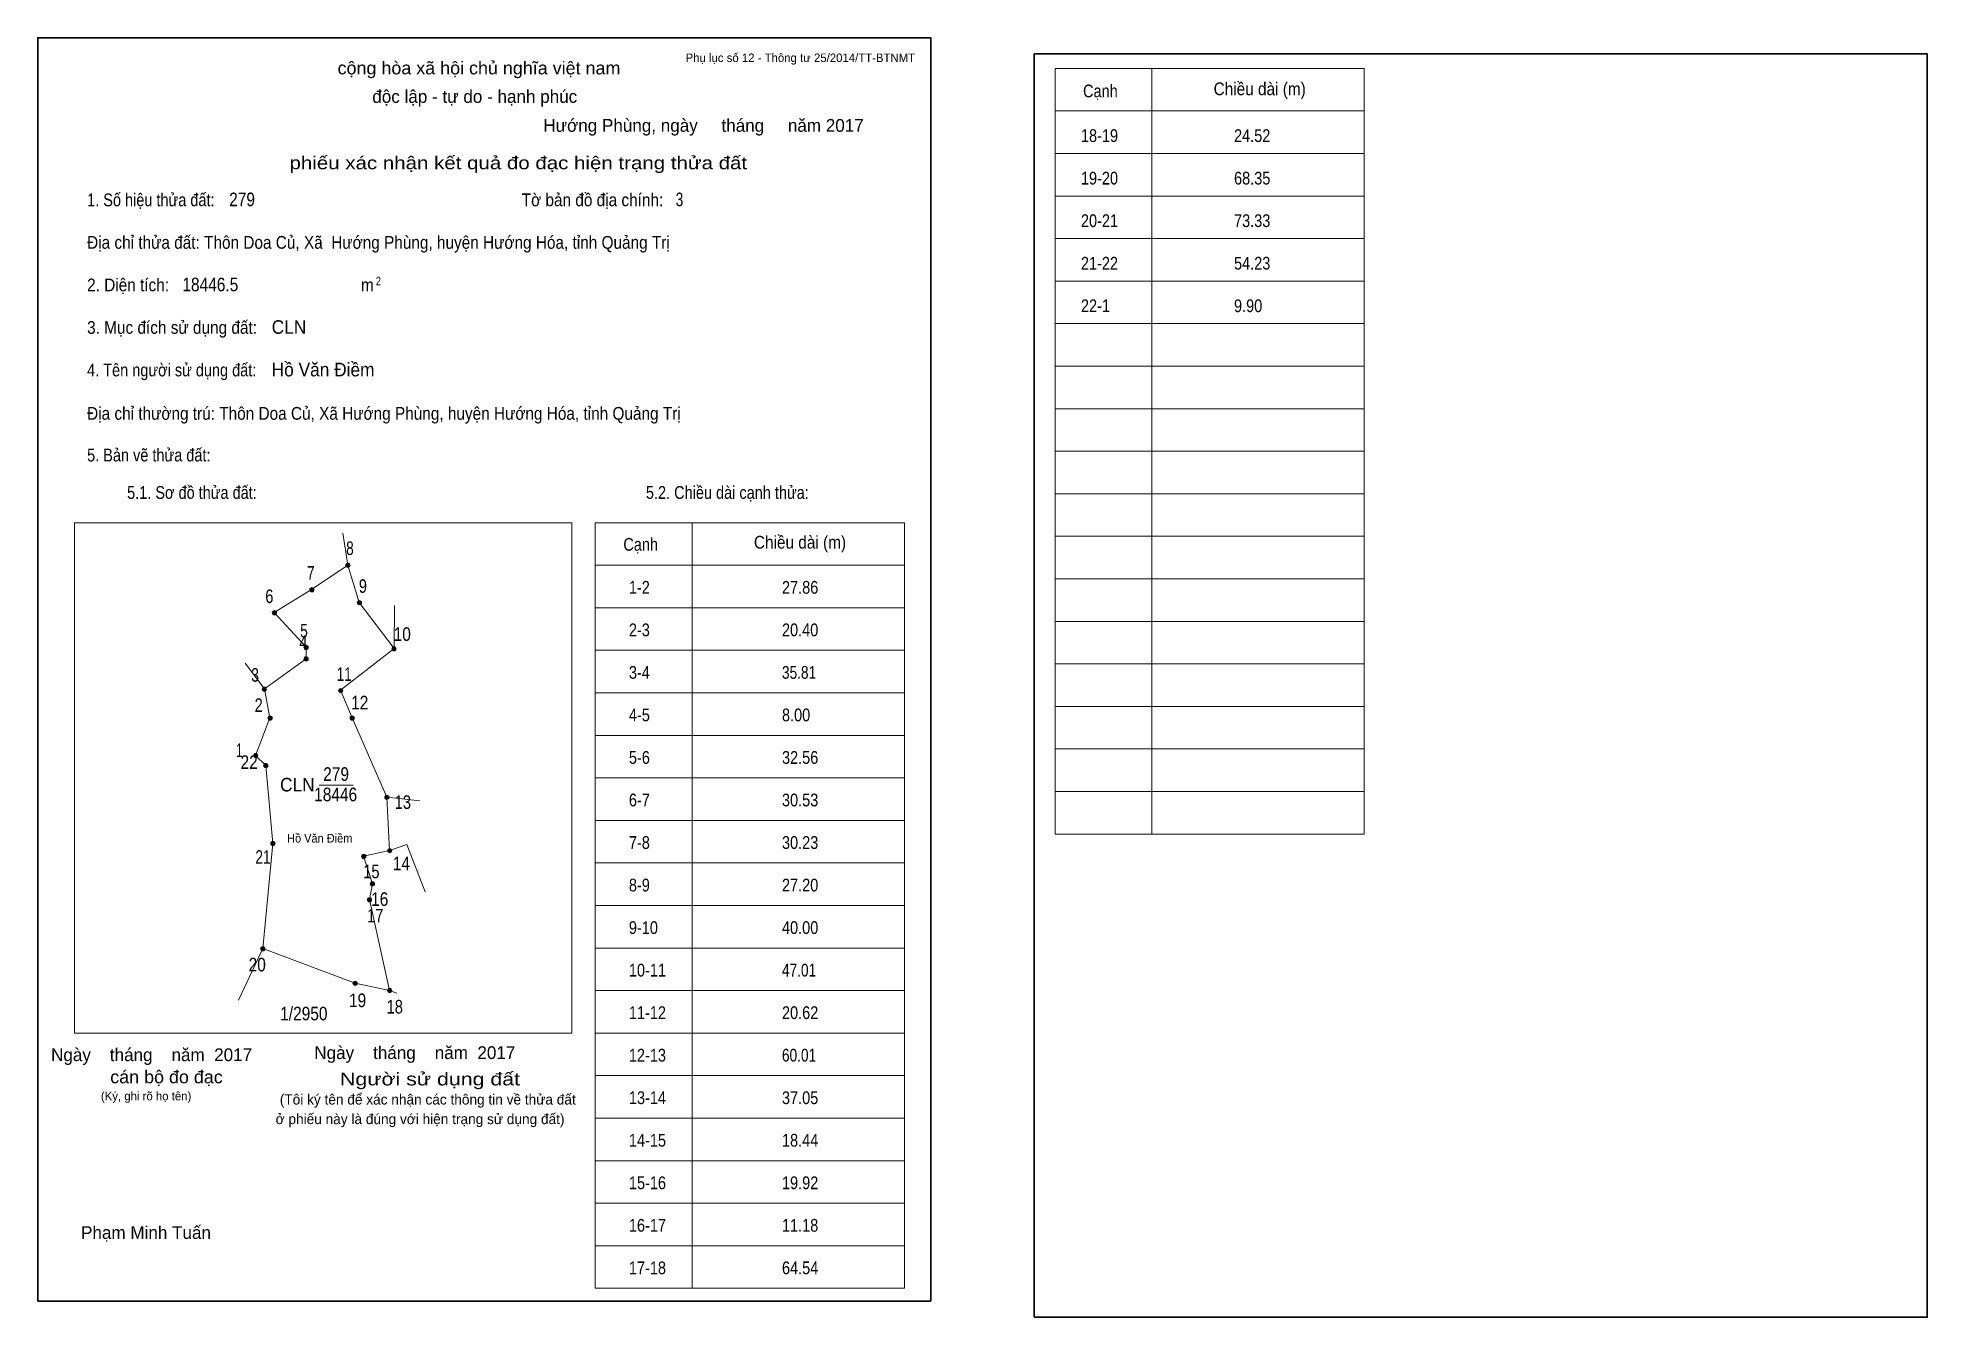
# Model space of a CAD drawing. Header units: centimetres. Extents: x 0 to 44.4, y -0.4 to 29.7.
import ezdxf
from ezdxf.enums import TextEntityAlignment as Align

# ---------------------------------------------------------------- set-up
doc = ezdxf.new("R2010")
doc.units = ezdxf.units.CM
doc.header["$LTSCALE"] = 0.12
for name, color, linetype in [('2', 7, 'Continuous'), ('30', 7, 'Continuous'), ('34', 7, 'Continuous')]:
    doc.layers.add(name, color=color, linetype=linetype)
for name, color, linetype, lineweight in [('32', 7, 'Continuous', 13), ('33', 7, 'Continuous', 13), ('6', 7, 'Continuous', 13), ('63', 7, 'Continuous', 13)]:
    doc.layers.add(name, color=color, linetype=linetype, lineweight=lineweight)

msp = doc.modelspace()

# ---------------------------------------------------------------- hatches: boundary and pattern name
at = {"layer": '32'}
for points in [[(7.3424, 17.3, 1), (7.2424, 17.3, 1)], [(6.4949, 16.7237, 1), (6.3949, 16.7237, 1)], [(7.6136, 16.4186, 1), (7.5136, 16.4186, 1)], [(5.6136, 16.1814, 1), (5.5136, 16.1814, 1)], [(6.3593, 15.3678, 1), (6.2593, 15.3678, 1)], [(6.3593, 15.0966, 1), (6.2593, 15.0966, 1)], [(8.4271, 15.3339, 1), (8.3271, 15.3339, 1)], [(5.3763, 14.3847, 1), (5.2763, 14.3847, 1)], [(7.1729, 14.3508, 1), (7.0729, 14.3508, 1)], [(5.5119, 13.7068, 1), (5.4119, 13.7068, 1)], [(7.4441, 13.7068, 1), (7.3441, 13.7068, 1)], [(5.1729, 12.8254, 1), (5.0729, 12.8254, 1)], [(5.4102, 12.5881, 1), (5.3102, 12.5881, 1)], [(8.2576, 11.8424, 1), (8.1576, 11.8424, 1)], [(5.5797, 10.7576, 1), (5.4797, 10.7576, 1)], [(7.7153, 10.4525, 1), (7.6153, 10.4525, 1)], [(8.3254, 10.5881, 1), (8.2254, 10.5881, 1)], [(7.9186, 9.8085, 1), (7.8186, 9.8085, 1)], [(7.8508, 9.4356, 1), (7.7508, 9.4356, 1)], [(5.3424, 8.2831, 1), (5.2424, 8.2831, 1)], [(7.5119, 7.4695, 1), (7.4119, 7.4695, 1)], [(8.3254, 7.3, 1), (8.2254, 7.3, 1)]]:
    msp.add_hatch(color=256, dxfattribs=at).paths.add_polyline_path(points)

# ---------------------------------------------------------------- linework, layer by layer
for centre in [(7.2924, 17.3), (6.4449, 16.7237), (7.5636, 16.4186), (5.5636, 16.1814), (6.3093, 15.3678), (6.3093, 15.0966), (8.3771, 15.3339), (5.3263, 14.3847), (7.1229, 14.3508), (5.4619, 13.7068), (7.3941, 13.7068), (5.1229, 12.8254), (5.3602, 12.5881), (8.2076, 11.8424), (5.5297, 10.7576), (7.6653, 10.4525), (8.2754, 10.5881), (7.8686, 9.8085), (7.8008, 9.4356), (5.2924, 8.2831), (7.4619, 7.4695), (8.2754, 7.3)]:
    msp.add_circle(centre, 0.05, dxfattribs=at)
at = {"layer": '33'}
msp.add_line((6.62, 12.13), (7.42, 12.13), dxfattribs=at)
at = {"layer": '6'}
for p, q in [((7.29, 17.3), (7.17, 18.05)), ((8.39, 16.35), (8.38, 15.34)), ((8.38, 15.34), (7.12, 14.36)), ((5.33, 14.39), (4.88, 15)), ((5.33, 14.39), (5.46, 13.71)), ((8.27, 10.59), (8.21, 11.85)), ((8.21, 11.85), (8.98, 11.76)), ((8.27, 7.3), (7.8, 9.44)), ((4.72, 7.07), (5.29, 8.29)), ((8.27, 7.3), (8.44, 7.24))]:
    msp.add_line(p, q, dxfattribs=at)
for points in [[(8.38, 15.34), (7.56, 16.42), (7.29, 17.3), (6.44, 16.73)], [(5.33, 14.39), (6.31, 15.1), (6.31, 15.37), (5.56, 16.19), (6.44, 16.73)], [(8.21, 11.85), (7.39, 13.71), (7.12, 14.36)], [(5.29, 8.29), (5.53, 10.76), (5.36, 12.59), (5.12, 12.83), (5.46, 13.71)], [(8.27, 10.59), (8.68, 10.73), (9.11, 9.62)], [(8.27, 10.59), (7.66, 10.46), (7.87, 9.81), (7.8, 9.44)], [(5.29, 8.29), (7.46, 7.47), (8.27, 7.3)]]:
    msp.add_lwpolyline(points, dxfattribs=at)
at = {"layer": '63'}
for p, q in [((23.92, 28.98), (31.19, 28.98)), ((23.92, 10.98), (23.92, 28.98)), ((26.2, 10.98), (26.2, 28.98)), ((31.19, 10.98), (31.19, 28.98)), ((23.92, 27.98), (31.19, 27.98)), ((23.92, 26.98), (31.19, 26.98)), ((23.92, 25.98), (31.19, 25.98)), ((23.92, 24.98), (31.19, 24.98)), ((23.92, 23.98), (31.19, 23.98)), ((23.92, 22.98), (31.19, 22.98)), ((23.92, 21.98), (31.19, 21.98)), ((23.92, 20.98), (31.19, 20.98)), ((23.92, 19.98), (31.19, 19.98)), ((23.92, 18.98), (31.19, 18.98)), ((0.86, 18.3), (12.56, 18.3)), ((0.86, 6.3), (0.86, 18.3)), ((12.56, 6.3), (12.56, 18.3)), ((13.11, 18.3), (20.38, 18.3)), ((13.11, 0.3), (13.11, 18.3)), ((15.39, 0.3), (15.39, 18.3)), ((20.38, 0.3), (20.38, 18.3)), ((23.92, 17.98), (31.19, 17.98)), ((13.11, 17.3), (20.38, 17.3)), ((23.92, 16.98), (31.19, 16.98)), ((13.11, 16.3), (20.38, 16.3)), ((23.92, 15.98), (31.19, 15.98)), ((13.11, 15.3), (20.38, 15.3)), ((23.92, 14.98), (31.19, 14.98)), ((13.11, 14.3), (20.38, 14.3)), ((23.92, 13.98), (31.19, 13.98)), ((13.11, 13.3), (20.38, 13.3)), ((23.92, 12.98), (31.19, 12.98)), ((13.11, 12.3), (20.38, 12.3)), ((23.92, 11.98), (31.19, 11.98)), ((13.11, 11.3), (20.38, 11.3)), ((23.92, 10.98), (31.19, 10.98)), ((13.11, 10.3), (20.38, 10.3)), ((13.11, 9.3), (20.38, 9.3)), ((13.11, 8.3), (20.38, 8.3)), ((13.11, 7.3), (20.38, 7.3)), ((0.86, 6.3), (12.56, 6.3)), ((13.11, 6.3), (20.38, 6.3)), ((13.11, 5.3), (20.38, 5.3)), ((13.11, 4.3), (20.38, 4.3)), ((13.11, 3.3), (20.38, 3.3)), ((13.11, 2.3), (20.38, 2.3)), ((13.11, 1.3), (20.38, 1.3)), ((13.11, 0.3), (20.38, 0.3))]:
    msp.add_line(p, q, dxfattribs=at)
at = {"layer": '63', "lineweight": 35}
for points in [[(0, 0), (0, 29.7), (21, 29.7), (21, 0)], [(23.43, -0.38), (23.43, 29.32), (44.43, 29.32), (44.43, -0.38)]]:
    msp.add_lwpolyline(points, close=True, dxfattribs=at)

# ---------------------------------------------------------------- texts
at = {"layer": '2', "width": 0.95}
msp.add_text('Hồ Văn Điềm', height=0.2033, dxfattribs=at).set_placement((6.63, 10.78), align=Align.CENTER)
at = {"layer": '30'}
for s, height, width, p in [('18-19', 0.3, 0.85, (24.53, 27.25)), ('24.52', 0.3, 0.85, (28.13, 27.25)), ('19-20', 0.3, 0.85, (24.53, 26.25)), ('68.35', 0.3, 0.85, (28.13, 26.25)), ('20-21', 0.3, 0.85, (24.53, 25.25)), ('73.33', 0.3, 0.85, (28.13, 25.25)), ('21-22', 0.3, 0.85, (24.53, 24.25)), ('54.23', 0.3, 0.85, (28.13, 24.25)), ('22-1', 0.3, 0.85, (24.53, 23.25)), ('9.90', 0.3, 0.85, (28.13, 23.25)), ('1-2', 0.3, 0.85, (13.9, 16.63)), ('27.86', 0.3, 0.85, (17.5, 16.63)), ('2-3', 0.3, 0.85, (13.9, 15.63)), ('20.40', 0.3, 0.85, (17.5, 15.63)), ('3-4', 0.3, 0.85, (13.9, 14.63)), ('35.81', 0.3, 0.8, (17.5, 14.63)), ('4-5', 0.3, 0.85, (13.9, 13.63)), ('8.00', 0.3, 0.85, (17.5, 13.63)), ('5-6', 0.3, 0.85, (13.9, 12.63)), ('32.56', 0.3, 0.85, (17.5, 12.63)), ('6-7', 0.3, 0.85, (13.9, 11.63)), ('30.53', 0.3, 0.85, (17.5, 11.63)), ('7-8', 0.3, 0.85, (13.9, 10.63)), ('30.23', 0.3, 0.85, (17.5, 10.63)), ('8-9', 0.3, 0.85, (13.9, 9.63)), ('27.20', 0.3, 0.85, (17.5, 9.63)), ('9-10', 0.3, 0.85, (13.9, 8.63)), ('40.00', 0.3, 0.85, (17.5, 8.63)), ('10-11', 0.3, 0.85, (13.9, 7.63)), ('47.01', 0.3, 0.8, (17.5, 7.63)), ('1/2950', 0.32, 0.85, (5.7, 6.6)), ('11-12', 0.3, 0.85, (13.9, 6.63)), ('20.62', 0.3, 0.85, (17.5, 6.63)), ('12-13', 0.3, 0.85, (13.9, 5.63)), ('60.01', 0.3, 0.8, (17.5, 5.63)), ('13-14', 0.3, 0.85, (13.9, 4.63)), ('37.05', 0.3, 0.85, (17.5, 4.63)), ('14-15', 0.3, 0.85, (13.9, 3.63)), ('18.44', 0.3, 0.85, (17.5, 3.63)), ('15-16', 0.3, 0.85, (13.9, 2.63)), ('19.92', 0.3, 0.85, (17.5, 2.63)), ('16-17', 0.3, 0.85, (13.9, 1.63)), ('11.18', 0.3, 0.85, (17.5, 1.63)), ('17-18', 0.3, 0.85, (13.9, 0.63)), ('64.54', 0.3, 0.85, (17.5, 0.63))]:
    msp.add_text(s, height=height, dxfattribs=dict(at, width=width)).set_placement(p)
at = {"layer": '32'}
for s, width, p in [('8', 0.75, (7.34, 17.54)), ('7', 0.75, (6.42, 16.96)), ('9', 0.8, (7.645, 16.65)), ('6', 0.8, (5.445, 16.41)), ('4', 0.8, (6.245, 15.33)), ('5', 0.75, (6.26, 15.6)), ('10', 0.85, (8.57, 15.52)), ('3', 0.75, (5.11, 14.56)), ('11', 0.75, (7.205, 14.58)), ('12', 0.85, (7.57, 13.91)), ('2', 0.8, (5.195, 13.85)), ('1', 0.65, (4.74, 12.79)), ('22', 0.85, (4.97, 12.51)), ('13', 0.8, (8.585, 11.57)), ('21', 0.75, (5.295, 10.28)), ('15', 0.8, (7.845, 9.94)), ('14', 0.85, (8.55, 10.13)), ('16', 0.85, (8.04, 9.29)), ('17', 0.8, (7.935, 8.9)), ('20', 0.85, (5.16, 7.75)), ('19', 0.85, (7.52, 6.91)), ('18', 0.8, (8.395, 6.76))]:
    msp.add_text(s, height=0.32, dxfattribs=dict(at, width=width)).set_placement(p, align=Align.CENTER)
at = {"layer": '33', "width": 0.85}
for s, p in [('279', (7.015, 12.23)), ('18446', (7.005, 11.75))]:
    msp.add_text(s, height=0.32, dxfattribs=at).set_placement(p, align=Align.CENTER)
at = {"layer": '33', "width": 0.95}
msp.add_text('CLN', height=0.32, dxfattribs=at).set_placement((6.51, 11.98), align=Align.RIGHT)
at = {"layer": '34'}
for s, width, p in [('279', 0.85, (4.5, 25.74)), ('3', 0.75, (15, 25.74)), ('18446.5', 0.85, (3.4, 23.74)), ('CLN', 0.95, (5.5, 22.74)), ('Hồ Văn Điềm', 0.95, (5.5, 21.74))]:
    msp.add_text(s, height=0.32, dxfattribs=dict(at, width=width)).set_placement(p)
at = {"layer": '63'}
for s, height, p in [('Phụ lục số 12 - Thông tư 25/2014/TT-BTNMT', 0.2, (20.63, 29.13)), ('Ngày    tháng    năm  2017', 0.3, (5.04, 5.64)), ('Ngày    tháng    năm  2017', 0.3, (11.23, 5.69)), ('(Ký, ghi rõ họ tên)', 0.2, (3.61, 4.72))]:
    msp.add_text(s, height=height, dxfattribs=at).set_placement(p, align=Align.RIGHT)
at = {"layer": '63', "width": 1.05}
msp.add_text('cộng hòa xã hội chủ nghĩa việt nam', height=0.3, dxfattribs=at).set_placement((10.375, 28.84), align=Align.CENTER)
at = {"layer": '63'}
for s, height, p in [('độc lập - tự do - hạnh phúc', 0.3, (10.275, 28.17)), ('Hướng Phùng, ngày     tháng     năm 2017', 0.3, (15.655, 27.49)), ('(Tôi ký tên để xác nhận các thông tin về thửa đất ', 0.24, (9.215, 4.62)), ('ở phiếu này là đúng với hiện trạng sử dụng đất)', 0.24, (8.99, 4.16)), ('Phạm Minh Tuấn', 0.3, (2.545, 1.46))]:
    msp.add_text(s, height=height, dxfattribs=at).set_placement(p, align=Align.CENTER)
for s, height, width, p in [('Cạnh', 0.3, 0.85, (24.58, 28.3)), ('Chiều dài (m)', 0.3, 0.9, (27.65, 28.35)), ('1. Số hiệu thửa đất:', 0.3, 0.85, (1.16, 25.74)), ('Tờ bản đồ địa chính:', 0.3, 0.9, (11.38, 25.74)), ('Địa chỉ thửa đất: Thôn Doa Củ, Xã  Hướng Phùng, huyện Hướng Hóa, tỉnh Quảng Trị', 0.3, 0.9, (1.16, 24.74)), ('2. Diện tích:', 0.3, 0.9, (1.16, 23.74)), ('2', 0.2, 0.8, (7.95, 23.88)), ('m', 0.3, 0.9, (7.6, 23.74)), ('3. Mục đích sử dụng đất:', 0.3, 0.9, (1.16, 22.74)), ('4. Tên người sử dụng đất:', 0.3, 0.85, (1.16, 21.74)), ('Địa chỉ thường trú: Thôn Doa Củ, Xã Hướng Phùng, huyện Hướng Hóa, tỉnh Quảng Trị', 0.3, 0.9, (1.16, 20.72)), ('5. Bản vẽ thửa đất:', 0.3, 0.85, (1.16, 19.74)), ('5.1. Sơ đồ thửa đất:', 0.3, 0.85, (2.1, 18.86)), ('5.2. Chiều dài cạnh thửa:', 0.3, 0.85, (14.3, 18.86)), ('Cạnh', 0.3, 0.85, (13.77, 17.64)), ('Chiều dài (m)', 0.3, 0.9, (16.84, 17.69))]:
    msp.add_text(s, height=height, dxfattribs=dict(at, width=width)).set_placement(p)
for s, width, p in [('phiếu xác nhận kết quả đo đạc hiện trạng thửa đất', 1.2, (16.68, 26.61)), ('cán bộ đo đạc', 1.05, (4.35, 5.12)), ('Người sử dụng đất', 1.25, (11.34, 5.07))]:
    msp.add_text(s, height=0.3, dxfattribs=dict(at, width=width)).set_placement(p, align=Align.RIGHT)

doc.saveas('drawing.dxf')
